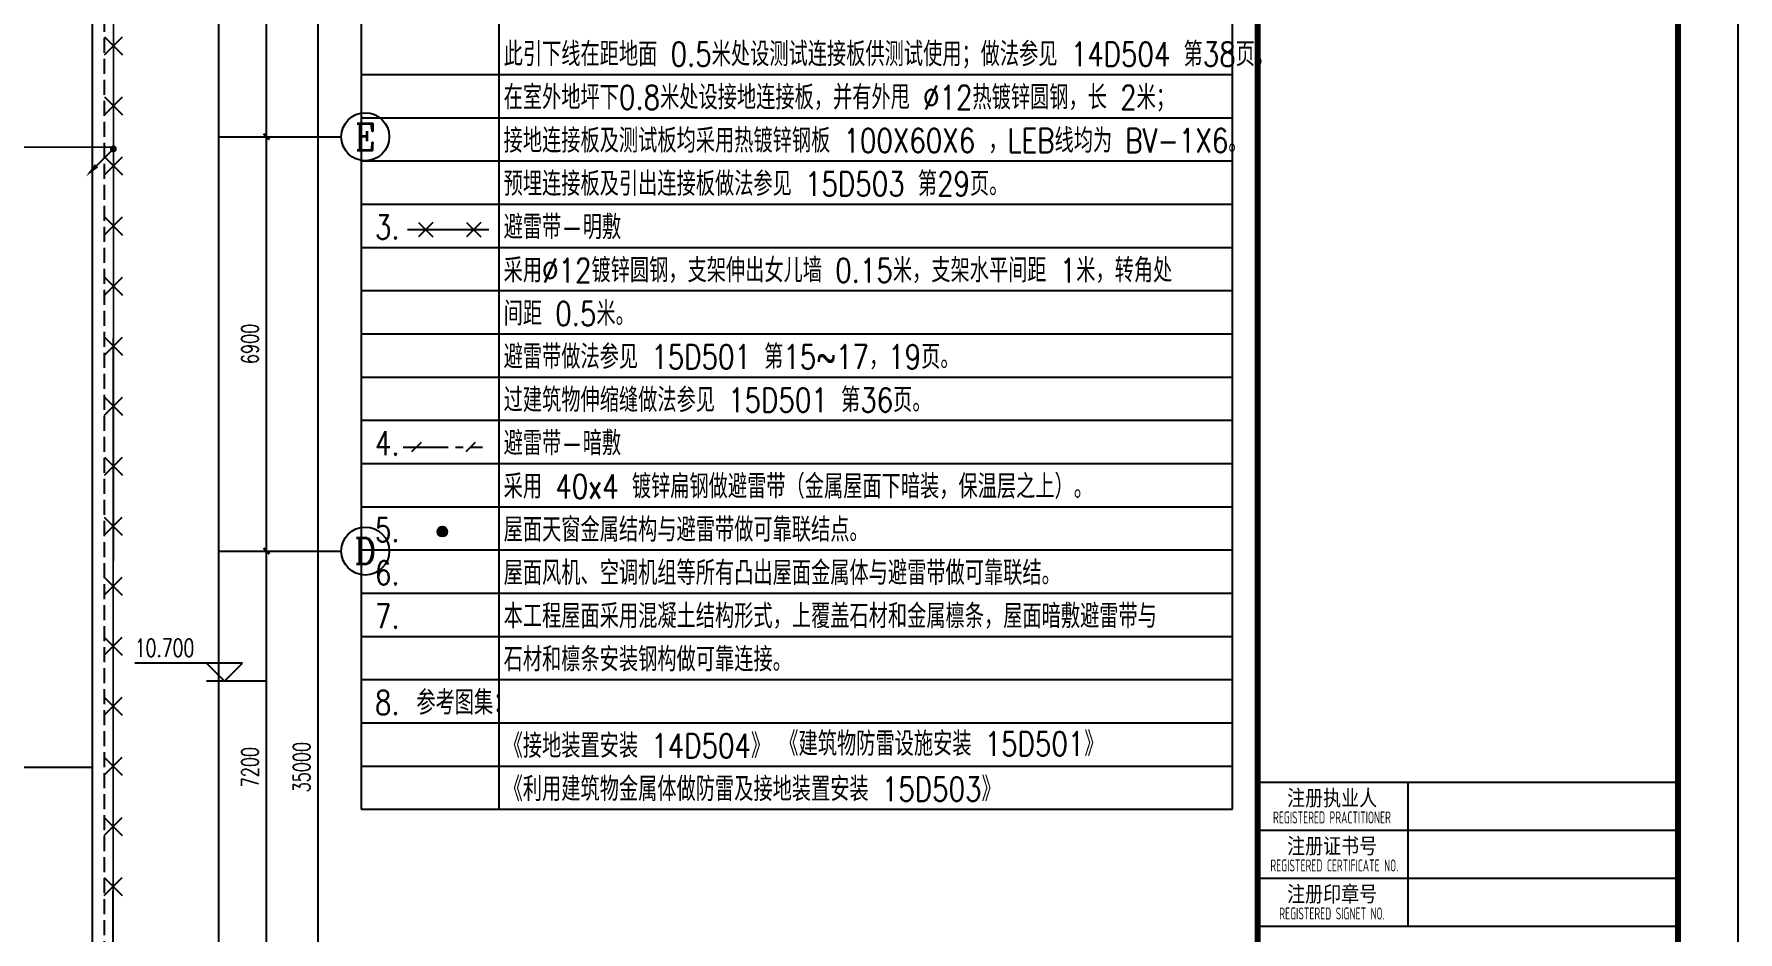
# Model space of a CAD drawing. Extents: x 2350667 to 3185789, y 309667 to 706270.
# Drawn here: x 2406391 to 2434767, y 339276 to 354232 of the extents above; entities that cross this region are included whole.
import ezdxf
from ezdxf.enums import TextEntityAlignment as Align

# ---------------------------------------------------------------- set-up
doc = ezdxf.new("R2010")
doc.units = 0
doc.header["$LTSCALE"] = 1000
doc.linetypes.add('CENTER2', pattern=[1.125, 0.75, -0.125, 0.125, -0.125])
doc.linetypes.add('DASH', pattern=[0.35, 0.25, -0.1])
for name, color, linetype in [('0-底图', 7, 'Continuous'), ('A-ANNO-DIMS', 3, 'Continuous'), ('AXIS', 3, 'Continuous'), ('AXIS_TEXT', 7, 'Continuous'), ('BTTK', 7, 'Continuous'), ('DIM_ELEV', 3, 'Continuous'), ('EQUIP-动力', 3, 'Continuous'), ('LWIRE', 4, 'Continuous'), ('P-FLDR', 7, 'Continuous'), ('PUB_DIM', 3, 'Continuous'), ('PUB_TEXT', 7, 'Continuous'), ('PUB_TITLE', 4, 'Continuous'), ('SHTLN', 4, 'Continuous'), ('TEL_TEXT', 7, 'Continuous'), ('WIRE-接地', 4, 'Continuous'), ('WIRE-避雷', 4, 'Continuous'), ('表格', 7, 'Continuous')]:
    doc.layers.add(name, color=color, linetype=linetype)
doc.styles.add('_TCH_AXIS', font='COMPLEX', dxfattribs={"bigfont": 'GBCBIG'})
doc.styles.add('_TCH_DIM', font='SIMPLEX', dxfattribs={"width": 0.8, "height": 5, "bigfont": 'HZTXT'})
doc.styles.add('_TEL_DIM', font='SIMPLEX', dxfattribs={"width": 0.8, "height": 3.5, "bigfont": 'HZTXT'})
doc.styles.add('A_DIM_T3', font='SIMPLEX', dxfattribs={"width": 0.7, "bigfont": 'HZ'})
doc.styles.add('COMPLEX', font='COMPLEX')
doc.styles.add('HZ(TK)', font='geniso.shx', dxfattribs={"width": 0.9, "bigfont": 'hztxt.shx'})
doc.styles.get("Standard").update_dxf_attribs({"font": 'geniso.shx', "bigfont": 'hztxt.shx'})
doc.styles.add('TG_LINETYPE', font='SIMPLEX', dxfattribs={"width": 0.8, "height": 5, "bigfont": 'HZTXT'})
doc.linetypes.add('TG_／暗', pattern='A,2,-0.21,["/",TG_LINETYPE,S=0.05,R=-8.594367,X=-0.2,Y=-0.04],0', length=2.21)
doc.dimstyles.new('_TCH_ARCH&&100', dxfattribs={"dimtxt": 280, "dimasz": 100, "dimexe": 250, "dimexo": 300, "dimgap": 135, "dimtad": 1, "dimdec": 0, "dimzin": 0, "dimdsep": 46, "dimtxsty": 'A_DIM_T3', "dimblk": 'ARCHTICK', "dimcen": 0.09, "dimclrt": 7, "dimazin": 2, "dimtfac": 1, "dimtdec": 0, "dimtix": 1, "dimtmove": 2, "dimatfit": 3, "dimfxl": 150, "dimtolj": 1, "dimtzin": 0, "dimarcsym": 0})

# ---------------------------------------------------------------- blocks, each defined once
blk = doc.blocks.new('vhtemplate_2020年新竖式图框_A1')
at = {"layer": 'BTTK'}
for p, q in [((831, 321.01), (761, 321.01)), ((786, 321.01), (786, 297.01)), ((831, 313.01), (761, 313.01)), ((831, 305.01), (761, 305.01)), ((831, 305.01), (761, 305.01)), ((786, 305.01), (786, 297.01)), ((831, 297.01), (761, 297.01))]:
    blk.add_line(p, q, dxfattribs=at)
at = {"layer": 'PUB_TITLE', "color": 7}
blk.add_lwpolyline([(0, 594), (841, 594), (841, 0), (0, 0)], close=True, dxfattribs=at)
at = {"layer": 'PUB_TITLE', "const_width": 1}
blk.add_lwpolyline([(25, 10), (831, 10), (831, 584), (25, 584)], close=True, dxfattribs=at)
blk.add_lwpolyline([(761, 10), (761, 584)], dxfattribs=at)
at = {"layer": 'BTTK', "style": 'HZ(TK)'}
for s, p in [('注册执业人', (773.42, 318.32)), ('注册证书号', (773.42, 310.32)), ('注册印章号', (773.42, 302.32))]:
    blk.add_text(s, height=3, dxfattribs=at).set_placement(p, align=Align.MIDDLE_CENTER)
at = {"layer": 'BTTK', "style": 'HZ(TK)', "width": 0.65}
for s, p in [('REGISTERED PRACTITIONER', (773.39, 315.16)), ('REGISTERED CERTIFICATE NO.', (773.78, 307.16)), ('REGISTERED SIGNET NO.', (773.39, 299.16))]:
    blk.add_text(s, height=2, dxfattribs=at).set_placement(p, align=Align.MIDDLE_CENTER)
at = {"layer": 'BTTK', "color": 4, "style": 'HZ(TK)', "width": 0.9}
for tag, p in [('合作单位', (796, 511.5)), ('建设单位', (796, 209.5)), ('工程名称', (796, 176.5)), ('子项名称', (806, 160)), ('图纸名称', (796, 141))]:
    blk.add_attdef(tag, text='', height=3.5, dxfattribs=at).set_placement(p, align=Align.MIDDLE_CENTER)
for tag, p in [('注册证书号', (808.5, 309.01)), ('注册印章号', (808.5, 301.01)), ('设计号', (806, 193)), ('图别', (789.75, 34)), ('图号', (822.25, 34)), ('版本号', (789.75, 26)), ('日期', (822.25, 26))]:
    blk.add_attdef(tag, text='', height=3.5, dxfattribs=at).set_placement(p, align=Align.MIDDLE)
blk = doc.blocks.new('$TelecSys$00000009')
for p, q in [((-0.5, 0.5), (0.5, -0.5)), ((0.5, 0.5), (-0.5, -0.5))]:
    blk.add_line(p, q)
blk = doc.blocks.new('$TelecSys$00000008')
blk.add_line((0.4, 0.4), (-0.4, -0.4))
blk = doc.blocks.new('$equip_U$00000192(PC201603191421)')
blk.add_circle((0, 0), 0.208)
blk.add_point((0, 0))
for points in [[(-0.18, 0.104), (0.18, 0.104), (-0.208, 0), (0.208, 0)], [(-0.18, -0.104), (0.18, -0.104), (-0.208, 0), (0.208, 0)], [(-0.104, 0.18), (0.104, 0.18), (-0.18, 0.104), (0.18, 0.104)], [(0, 0.208), (0, 0.208), (-0.104, 0.18), (0.104, 0.18)], [(-0.104, -0.18), (0.104, -0.18), (-0.18, -0.104), (0.18, -0.104)], [(0, -0.208), (0, -0.208), (-0.104, -0.18), (0.104, -0.18)]]:
    blk.add_solid(points)
at = {"color": 7, "style": '_TEL_DIM', "flags": 1}
blk.add_attdef('A', text='', height=0.00002, dxfattribs=at).set_placement((0, 0), align=Align.MIDDLE_CENTER)
blk = doc.blocks.new('$TelecSys$00000080')
for p, q in [((-0.7, -0.7), (0, 0)), ((0.104, 0.104), (0.104, 0.104)), ((-0.104, -0.104), (-0.104, -0.104))]:
    blk.add_line(p, q)
at = {"const_width": 0.142}
blk.add_lwpolyline([(0.071, 0, 1), (-0.071, 0, 1)], format="xyb", close=True, dxfattribs=at)
blk.add_solid([(-0.63, -0.77), (-0.77, -0.63), (-1.15, -1.15)])
at = {"width": 0.8, "flags": 9}
blk.add_attdef('A', (0, 0), '', height=0.00002, rotation=180, dxfattribs=at)
blk = doc.blocks.new('_ArchTick')
at = {"color": 0, "linetype": 'ByBlock', "const_width": 0.4}
blk.add_lwpolyline([(-0.5, -0.5), (0.5, 0.5)], dxfattribs=at)
blk = doc.blocks.new('*D822')
at = {"layer": 'A-ANNO-DIMS', "color": 0, "lineweight": -2, "transparency": 16777216}
for p, q in [((2842852, -55993), (2843602, -55993)), ((2843352, -63193), (2843352, -55993)), ((2842852, -63193), (2843602, -63193))]:
    blk.add_line(p, q, dxfattribs=at)
at = {"layer": 'Defpoints', "color": 0, "transparency": 16777216}
for p in [(2842552, -55993), (2843352, -55993), (2842552, -63193)]:
    blk.add_point(p, dxfattribs=at)
at = {"layer": 'A-ANNO-DIMS', "color": 0, "lineweight": -2, "transparency": 16777216, "xscale": 100, "yscale": 100, "zscale": 100}
for p, rotation in [((2843352, -55993), 90), ((2843352, -63193), 270)]:
    blk.add_blockref('_ArchTick', p, dxfattribs=dict(at, rotation=rotation))
at = {"layer": 'A-ANNO-DIMS', "color": 7, "transparency": 16777216, "insert": (2843077, -59593), "char_height": 280, "attachment_point": 5, "rotation": 90, "style": 'A_DIM_T3'}
blk.add_mtext('\\A1;7200', dxfattribs=at)
blk = doc.blocks.new('*D823')
at = {"layer": 'A-ANNO-DIMS', "color": 0, "lineweight": -2, "transparency": 16777216}
for p, q in [((2842852, -49093), (2843602, -49093)), ((2843352, -55993), (2843352, -49093)), ((2842852, -55993), (2843602, -55993))]:
    blk.add_line(p, q, dxfattribs=at)
at = {"layer": 'Defpoints', "color": 0, "transparency": 16777216}
for p in [(2842552, -49093), (2843352, -49093), (2842552, -55993)]:
    blk.add_point(p, dxfattribs=at)
at = {"layer": 'A-ANNO-DIMS', "color": 0, "lineweight": -2, "transparency": 16777216, "xscale": 100, "yscale": 100, "zscale": 100}
for p, rotation in [((2843352, -49093), 90), ((2843352, -55993), 270)]:
    blk.add_blockref('_ArchTick', p, dxfattribs=dict(at, rotation=rotation))
at = {"layer": 'A-ANNO-DIMS', "color": 7, "transparency": 16777216, "insert": (2843077, -52543), "char_height": 280, "attachment_point": 5, "rotation": 90, "style": 'A_DIM_T3'}
blk.add_mtext('\\A1;6900', dxfattribs=at)
blk = doc.blocks.new('*D824')
at = {"layer": 'A-ANNO-DIMS', "color": 0, "lineweight": -2, "transparency": 16777216}
for p, q in [((2842852, -42193), (2843602, -42193)), ((2843352, -49093), (2843352, -42193)), ((2842852, -49093), (2843602, -49093))]:
    blk.add_line(p, q, dxfattribs=at)
at = {"layer": 'Defpoints', "color": 0, "transparency": 16777216}
for p in [(2842552, -42193), (2843352, -42193), (2842552, -49093)]:
    blk.add_point(p, dxfattribs=at)
at = {"layer": 'A-ANNO-DIMS', "color": 0, "lineweight": -2, "transparency": 16777216, "xscale": 100, "yscale": 100, "zscale": 100}
for p, rotation in [((2843352, -42193), 90), ((2843352, -49093), 270)]:
    blk.add_blockref('_ArchTick', p, dxfattribs=dict(at, rotation=rotation))
at = {"layer": 'A-ANNO-DIMS', "color": 7, "transparency": 16777216, "insert": (2843077, -45643), "char_height": 280, "attachment_point": 5, "rotation": 90, "style": 'A_DIM_T3'}
blk.add_mtext('\\A1;6900', dxfattribs=at)
blk = doc.blocks.new('*D826')
at = {"layer": 'Defpoints', "color": 0, "transparency": 16777216}
for p in [(2842552, -42093), (2844213, -42093), (2842552, -77093)]:
    blk.add_point(p, dxfattribs=at)
at = {"layer": 'PUB_DIM', "color": 0, "lineweight": -2, "transparency": 16777216}
for p, q in [((2842852, -42093), (2844463, -42093)), ((2844213, -77093), (2844213, -42093)), ((2842852, -77093), (2844463, -77093))]:
    blk.add_line(p, q, dxfattribs=at)
at = {"layer": 'PUB_DIM', "color": 0, "lineweight": -2, "transparency": 16777216, "xscale": 100, "yscale": 100, "zscale": 100}
for p, rotation in [((2844213, -42093), 90), ((2844213, -77093), 270)]:
    blk.add_blockref('_ArchTick', p, dxfattribs=dict(at, rotation=rotation))
at = {"layer": 'PUB_DIM', "color": 7, "transparency": 16777216, "insert": (2843938, -59593), "char_height": 280, "attachment_point": 5, "rotation": 90, "style": 'A_DIM_T3'}
blk.add_mtext('\\A1;35000', dxfattribs=at)
blk = doc.blocks.new('_AXISO')
blk.add_circle((0, 0), 0.5)
at = {"layer": 'AXIS_TEXT', "style": 'COMPLEX', "width": 1.041667}
blk.add_attdef('A', text='', height=0.56, dxfattribs=at).set_placement((-0.25, -0.28), (0.25, -0.28), align=Align.FIT)
blk = doc.blocks.new('hjkhk')
at = {"layer": 'P-FLDR'}
h = blk.add_hatch(dxfattribs=at)
h.set_pattern_fill('ANSI31', color=256, scale=30)
h.set_pattern_definition([(45, (2043317.495, 364748.18), (-33.6759605, 33.6759605), [])])
edge = h.paths.add_edge_path()
edge.add_arc((2809952.3, -42692.9), 128, 0, 360)
edge = h.paths.add_edge_path()
edge.add_arc((2823912.8, -42692.9), 128, 0, 360)
edge = h.paths.add_edge_path()
edge.add_arc((2843452.3, -42692.9), 128, 0, 360)
edge = h.paths.add_edge_path()
edge.add_arc((2843452.3, -76492.9), 128, 0, 360)
edge = h.paths.add_edge_path()
edge.add_arc((2823912.8, -76492.9), 128, 0, 360)
edge = h.paths.add_edge_path()
edge.add_arc((2809952.3, -76492.9), 128, 0, 360)
blk.add_line((2806152.3, -59592.9), (2840452.3, -59592.9))
for points in [[(2804052.3, -40192.9), (2842552.3, -40192.9), (2842552.3, -78992.9), (2804052.3, -78992.9)], [(2806152.3, -76892.9), (2840452.3, -76892.9), (2840452.3, -42292.9), (2806152.3, -42292.9)]]:
    blk.add_lwpolyline(points, close=True)
at = {"linetype": 'DASH'}
blk.add_lwpolyline([(2805952.3, -77092.9), (2840652.3, -77092.9), (2840652.3, -42092.9), (2805952.3, -42092.9)], close=True, dxfattribs=at)
at = {"layer": 'AXIS'}
for p, q in [((2842552.3, -49092.9), (2844596.7, -49092.9)), ((2842552.3, -55992.9), (2844596.7, -55992.9))]:
    blk.add_line(p, q, dxfattribs=at)
at = {"layer": 'DIM_ELEV'}
for p, q in [((2842952.3, -57860.2), (2841158.9, -57860.2)), ((2842652.3, -58160.2), (2842352.3, -57860.2)), ((2842652.3, -58160.2), (2842952.3, -57860.2)), ((2843352.3, -58160.2), (2842352.3, -58160.2))]:
    blk.add_line(p, q, dxfattribs=at)
at = {"layer": 'AXIS'}
ref = blk.add_blockref('_AXISO', (2844996.7, -49092.9), dxfattribs=dict(at, xscale=800, yscale=800, zscale=800))
ref.add_attrib('A', 'E', dxfattribs={"layer": 'AXIS_TEXT', "height": 445.4, "style": '_TCH_AXIS'}).set_placement((2844827, -49315.6), (2845166.4, -49315.6), align=Align.FIT)
ref = blk.add_blockref('_AXISO', (2844996.7, -55992.9), dxfattribs=dict(at, xscale=800, yscale=800, zscale=800))
ref.add_attrib('A', 'D', dxfattribs={"layer": 'AXIS_TEXT', "height": 435.3, "style": '_TCH_AXIS'}).set_placement((2844820.5, -56210.5), (2845172.9, -56210.5), align=Align.FIT)
at = {"layer": 'PUB_TEXT', "color": 7, "style": '_TCH_DIM', "width": 0.705882}
blk.add_text('10.700', height=297.5, dxfattribs=at).set_placement((2841158.9, -57755.2))
at = {"layer": 'A-ANNO-DIMS'}
for p1, p2, picture, middle in [((2842552.3, -49092.9), (2842552.3, -42192.9), '*D824', (2843077.3, -45642.9)), ((2842552.3, -55992.9), (2842552.3, -49092.9), '*D823', (2843077.3, -52542.9)), ((2842552.3, -63192.9), (2842552.3, -55992.9), '*D822', (2843077.3, -59592.9))]:
    dim = blk.add_aligned_dim(p1=p1, p2=p2, distance=-800, dimstyle='_TCH_ARCH&&100', dxfattribs=at)
    dim.commit()
    dim.dimension.update_dxf_attribs({"geometry": picture, "text_midpoint": middle})
at = {"layer": 'PUB_DIM'}
dim = blk.add_aligned_dim(p1=(2842552.3, -77092.9), p2=(2842552.3, -42092.9), distance=-1661, dimstyle='_TCH_ARCH&&100', dxfattribs=at)
dim.commit()
dim.dimension.update_dxf_attribs({"geometry": '*D826', "text_midpoint": (2843938.4, -59592.9)})

msp = doc.modelspace()

# ---------------------------------------------------------------- linework, layer by layer
at = {"layer": 'WIRE-接地', "linetype": 'CENTER2'}
msp.add_lwpolyline([(2412537, 347351), (2413857, 347351)], dxfattribs=at)
at = {"layer": 'WIRE-避雷', "const_width": 30}
msp.add_lwpolyline([(2373064, 324539), (2407697, 324535), (2407718, 359352), (2373025, 359355)], dxfattribs=at)
at = {"layer": 'WIRE-避雷', "color": 4, "linetype": 'TG_／暗', "const_width": 30}
msp.add_lwpolyline([(2373041, 352347), (2407714, 352347)], dxfattribs=at)
at = {"layer": 'WIRE-避雷'}
msp.add_lwpolyline([(2412612, 350974), (2413967, 350974)], dxfattribs=at)
at = {"layer": '表格', "color": 8}
for p, q in [((2411840, 362919), (2411840, 341319)), ((2414130, 362919), (2414130, 341319)), ((2426347, 341319), (2426347, 362919)), ((2411840, 353559), (2426347, 353559)), ((2411840, 352839), (2426347, 352839)), ((2411840, 352119), (2426347, 352119)), ((2411840, 351399), (2426347, 351399)), ((2411840, 350679), (2426347, 350679)), ((2411840, 349959), (2426347, 349959)), ((2411840, 349239), (2426347, 349239)), ((2411840, 348519), (2426347, 348519)), ((2411840, 347799), (2426347, 347799)), ((2411840, 347079), (2426347, 347079)), ((2411840, 346359), (2426347, 346359)), ((2411840, 345639), (2426347, 345639)), ((2411840, 344919), (2426347, 344919)), ((2411840, 344199), (2426347, 344199)), ((2411840, 343479), (2426347, 343479)), ((2411840, 342759), (2426347, 342759)), ((2411840, 342039), (2426347, 342039)), ((2411840, 341319), (2426347, 341319))]:
    msp.add_line(p, q, dxfattribs=at)

# ---------------------------------------------------------------- block references
at = {"layer": '0-底图', "xscale": 100, "yscale": 100, "zscale": 100}
msp.add_blockref('vhtemplate_2020年新竖式图框_A1', (2350667, 309667), dxfattribs=at)
at = {"layer": '0-底图'}
msp.add_blockref('hjkhk', (-433090, 401614), dxfattribs=at)
at = {"layer": 'EQUIP-动力', "xscale": 400, "yscale": 400, "zscale": 400}
msp.add_blockref('$equip_U$00000192(PC201603191421)', (2413190, 345945), dxfattribs=at)
at = {"layer": 'LWIRE', "xscale": 300, "yscale": 300, "zscale": 300, "rotation": 89.96542700797397}
for p in [(2407715, 354035), (2407714, 353035), (2407714, 352035), (2407713, 351035), (2407712, 350035), (2407712, 349035), (2407711, 348035), (2407711, 347035), (2407710, 346035), (2407709, 345035), (2407709, 344035), (2407708, 343035), (2407708, 342035), (2407707, 341035), (2407706, 340035)]:
    msp.add_blockref('$TelecSys$00000009', p, dxfattribs=at)
at = {"layer": 'LWIRE'}
for name, p, xscale, yscale, zscale in [('$TelecSys$00000080', (2407712, 352319), 400, 400, 400), ('$TelecSys$00000009', (2412911, 350974), 240, 240, 240), ('$TelecSys$00000009', (2413711, 350974), 240, 240, 240)]:
    msp.add_blockref(name, p, dxfattribs=dict(at, xscale=xscale, yscale=yscale, zscale=zscale))
at = {"layer": 'SHTLN', "xscale": 200, "yscale": 200, "zscale": 200}
for p in [(2412759, 347351), (2413659, 347351)]:
    msp.add_blockref('$TelecSys$00000008', p, dxfattribs=at)

# ---------------------------------------------------------------- texts
at = {"layer": 'TEL_TEXT', "style": '_TEL_DIM', "width": 0.8}
for s, p in [('此引下线在距地面 0.5米处设测试连接板供测试使用；做法参见 14D504 第38页。', (2414211, 353697)), ('在室外地坪下0.8米处设接地连接板，并有外甩 %%C12热镀锌圆钢，长 2米；', (2414211, 352977)), ('接地连接板及测试板均采用热镀锌钢板 100X60X6 ，LEB线均为 BV-1X6。', (2414211, 352257)), ('预埋连接板及引出连接板做法参见 15D503 第29页。', (2414211, 351537)), ('3.', (2412067, 350816)), ('避雷带-明敷', (2414211, 350816)), ('采用%%C12镀锌圆钢，支架伸出女儿墙 0.15米，支架水平间距 1米，转角处', (2414211, 350096)), ('间距 0.5米。', (2414211, 349376)), ('避雷带做法参见 15D501 第15~17，19页。', (2414211, 348656)), ('过建筑物伸缩缝做法参见 15D501 第36页。', (2414211, 347936)), ('4.', (2412067, 347216)), ('避雷带-暗敷', (2414211, 347216)), ('采用 40x4 镀锌扁钢做避雷带（金属屋面下暗装，保温层之上）。', (2414211, 346496)), ('屋面天窗金属结构与避雷带做可靠联结点。', (2414211, 345776)), ('5.', (2412067, 345776)), ('6.', (2412067, 345056)), ('屋面风机、空调机组等所有凸出屋面金属体与避雷带做可靠联结。', (2414211, 345056)), ('本工程屋面采用混凝土结构形式，上覆盖石材和金属檩条，屋面暗敷避雷带与', (2414211, 344336)), ('7.', (2412067, 344336)), ('石材和檩条安装钢构做可靠连接。', (2414211, 343616)), ('8.', (2412067, 342896)), ('参考图集：', (2412758, 342896)), ('《接地装置安装 14D504》', (2414211, 342176)), ('《建筑物防雷设施安装 15D501》', (2418803, 342210)), ('《利用建筑物金属体做防雷及接地装置安装 15D503》', (2414211, 341456))]:
    msp.add_text(s, height=400, dxfattribs=at).set_placement(p)

doc.saveas('drawing.dxf')
